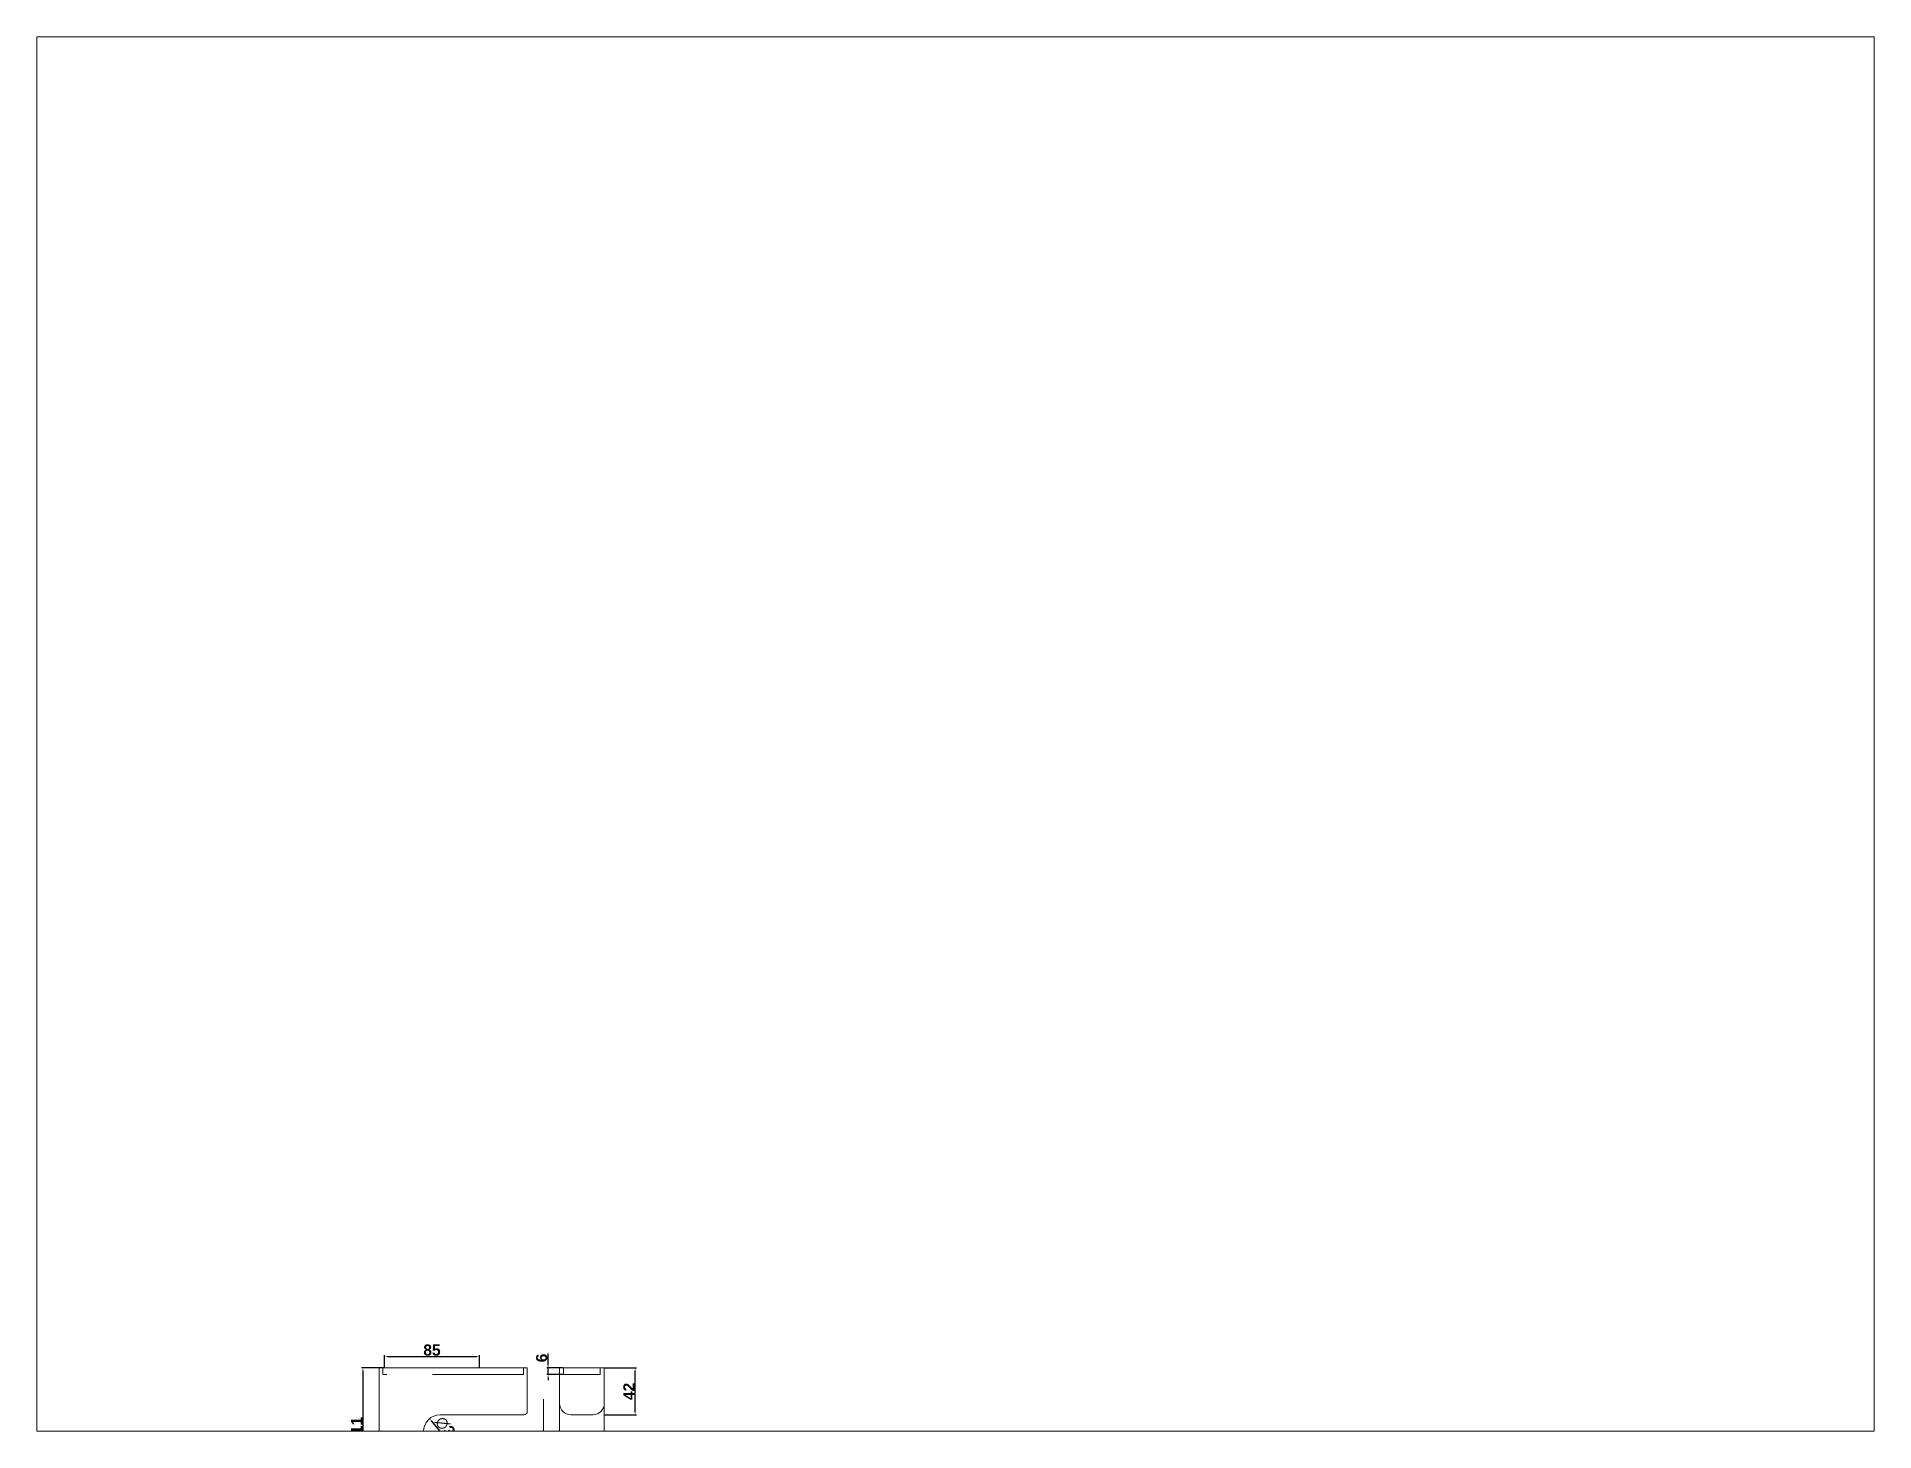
# Paper-space layout 'Presentación2' of a CAD drawing. Header units: millimetres. Extents: x 26 to 231, y 20 to 176.
# The model-space entities are those that its viewports show. They can reach past a viewport. Long polylines and large blocks are cut down to what shows.
import ezdxf

# ---------------------------------------------------------------- set-up
doc = ezdxf.new("R2010")
doc.units = ezdxf.units.MM
doc.header["$LTSCALE"] = 0.1
doc.linetypes.add('TRAZOS', pattern=[19.05, 12.7, -6.35])
for name, color, linetype, lineweight in [('01_Contornos', 7, 'Continuous', 20), ('02_Ocultas', 4, 'TRAZOS', 20), ('04_Cotas', 3, 'Continuous', 18)]:
    doc.layers.add(name, color=color, linetype=linetype, lineweight=lineweight)
doc.styles.add('EstiloCota', font='arialbd.ttf', dxfattribs={"height": 10})
doc.dimstyles.new('CotasUNE', dxfattribs={"dimtxt": 10, "dimasz": 2.5, "dimexe": 1.25, "dimexo": 0, "dimtad": 1, "dimtxsty": 'EstiloCota', "dimcen": 2, "dimclrd": 256, "dimclrt": 256, "dimadec": 0, "dimazin": 0, "dimtfac": 1, "dimtmove": 0, "dimatfit": 3, "dimfxl": 1, "dimarcsym": 0})

# ---------------------------------------------------------------- blocks, each defined once
blk = doc.blocks.new('*D4')
at = {"layer": '04_Cotas', "color": 0, "lineweight": -2, "transparency": 16777216}
for p, q in [((5, 111), (5, 122.5)), ((90, 111), (90, 122.5))]:
    blk.add_line(p, q, dxfattribs=at)
at = {"layer": '04_Cotas', "lineweight": -2, "transparency": 16777216}
blk.add_line((7.5, 121.3), (87.5, 121.3), dxfattribs=at)
at = {"layer": '04_Cotas', "transparency": 16777216}
for points in [[(7.5, 121.7), (7.5, 120.9), (5, 121.3)], [(87.5, 121.7), (87.5, 120.9), (90, 121.3)]]:
    blk.add_solid(points, dxfattribs=at)
at = {"layer": 'Defpoints', "color": 0}
for p in [(90, 121.3), (5, 111), (90, 111)]:
    blk.add_point(p, dxfattribs=at)
at = {"layer": '04_Cotas', "transparency": 16777216, "insert": (47.5, 127), "char_height": 10, "attachment_point": 5, "style": 'EstiloCota'}
blk.add_mtext('85', dxfattribs=at)
blk = doc.blocks.new('*D5')
at = {"layer": '04_Cotas', "color": 0, "lineweight": -2, "transparency": 16777216}
for p, q in [((5, 111), (-15.7, 111)), ((3, 0), (-15.7, 0))]:
    blk.add_line(p, q, dxfattribs=at)
at = {"layer": '04_Cotas', "lineweight": -2, "transparency": 16777216}
blk.add_line((-14.4, 108.5), (-14.4, 2.5), dxfattribs=at)
at = {"layer": '04_Cotas', "transparency": 16777216}
for points in [[(-14.9, 108.5), (-14, 108.5), (-14.4, 111)], [(-14.9, 2.5), (-14, 2.5), (-14.4, 0)]]:
    blk.add_solid(points, dxfattribs=at)
at = {"layer": 'Defpoints', "color": 0}
for p in [(5, 111), (3, 0), (-14.4, 0)]:
    blk.add_point(p, dxfattribs=at)
at = {"layer": '04_Cotas', "transparency": 16777216, "insert": (-20.1, 55.5), "char_height": 10, "attachment_point": 5, "rotation": 90, "style": 'EstiloCota'}
blk.add_mtext('111', dxfattribs=at)
blk = doc.blocks.new('*D6')
at = {"layer": '04_Cotas', "lineweight": -2, "transparency": 16777216}
blk.add_line((65.5, 41.2), (47.1, 63.7), dxfattribs=at)
at = {"layer": '04_Cotas', "transparency": 16777216}
blk.add_solid([(47.4, 63.9), (46.8, 63.4), (45.5, 65.6)], dxfattribs=at)
at = {"layer": 'Defpoints', "color": 0}
for p in [(45.5, 65.6), (64.5, 42.4)]:
    blk.add_point(p, dxfattribs=at)
at = {"layer": '04_Cotas', "transparency": 16777216, "insert": (61.8, 55.4), "char_height": 10, "attachment_point": 5, "rotation": 309.2644, "style": 'EstiloCota'}
blk.add_mtext('∅30', dxfattribs=at)
blk = doc.blocks.new('*D19')
at = {"layer": '04_Cotas', "lineweight": -2, "transparency": 16777216}
for p, q in [((151.6, 113.5), (151.6, 123.9)), ((151.6, 105), (151.6, 111)), ((151.6, 102.5), (151.6, 100))]:
    blk.add_line(p, q, dxfattribs=at)
at = {"layer": '04_Cotas', "color": 0, "lineweight": -2, "transparency": 16777216}
for p, q in [((165, 111), (150.4, 111)), ((165.5, 105), (150.4, 105))]:
    blk.add_line(p, q, dxfattribs=at)
at = {"layer": '04_Cotas', "transparency": 16777216}
for points in [[(151.2, 113.5), (152, 113.5), (151.6, 111)], [(151.2, 102.5), (152, 102.5), (151.6, 105)]]:
    blk.add_solid(points, dxfattribs=at)
at = {"layer": 'Defpoints', "color": 0}
for p in [(151.6, 111), (165, 111), (165.5, 105)]:
    blk.add_point(p, dxfattribs=at)
at = {"layer": '04_Cotas', "transparency": 16777216, "insert": (145.9, 120), "char_height": 10, "attachment_point": 5, "rotation": 90, "style": 'EstiloCota'}
blk.add_mtext('6', dxfattribs=at)
blk = doc.blocks.new('*D20')
at = {"layer": '04_Cotas', "color": 0, "lineweight": -2, "transparency": 16777216}
for p, q in [((202, 111), (231, 111)), ((202, 69), (231, 69))]:
    blk.add_line(p, q, dxfattribs=at)
at = {"layer": '04_Cotas', "lineweight": -2, "transparency": 16777216}
blk.add_line((229.7, 71.5), (229.7, 108.5), dxfattribs=at)
at = {"layer": '04_Cotas', "transparency": 16777216}
for points in [[(229.3, 108.5), (230.1, 108.5), (229.7, 111)], [(229.3, 71.5), (230.1, 71.5), (229.7, 69)]]:
    blk.add_solid(points, dxfattribs=at)
at = {"layer": 'Defpoints', "color": 0}
for p in [(202, 111), (229.7, 111), (202, 69)]:
    blk.add_point(p, dxfattribs=at)
at = {"layer": '04_Cotas', "transparency": 16777216, "insert": (224.1, 90), "char_height": 10, "attachment_point": 5, "rotation": 90, "style": 'EstiloCota'}
blk.add_mtext('42', dxfattribs=at)

msp = doc.modelspace()

# ---------------------------------------------------------------- linework, layer by layer
at = {"layer": '01_Contornos'}
for p, q in [((0, 111), (5, 111)), ((0, 106), (0, 111)), ((0, 111), (133, 111)), ((0, 43), (0, 106)), ((133, 72), (133, 111)), ((162, 111), (202, 111)), ((162, 106), (162, 111)), ((162, 43), (162, 106)), ((202, 111), (202, 106)), ((202, 43), (202, 106)), ((147.5, 83), (147.5, -88.297)), ((95, 69), (55, 69)), ((95, 69), (130, 69)), ((172, 69), (192, 69)), ((40, 43), (40, 54))]:
    msp.add_line(p, q, dxfattribs=at)
for centre, radius, start, end in [((55, 54), 15, 90, 180), ((130, 72), 3, 270, 0), ((172, 79), 10, 180, 270), ((192, 79), 10, 270, 0)]:
    msp.add_arc(centre, radius, start, end, dxfattribs=at)
at = {"layer": '02_Ocultas'}
for p, q in [((3.5, 105), (3.5, 111)), ((129.5, 105), (3.5, 105)), ((129.5, 105), (129.5, 111)), ((165, 111), (165, 111)), ((165.5, 111), (165.5, 105)), ((165.5, 105), (198.5, 105)), ((198.5, 111), (198.5, 105)), ((199, 111), (199, 111))]:
    msp.add_line(p, q, dxfattribs=at)

# ---------------------------------------------------------------- dimensions: what is measured, and where the dimension line sits
at = {"layer": '04_Cotas'}
dim = msp.add_linear_dim(base=(90, 121.276), p1=(5, 111), p2=(90, 111), dimstyle='CotasUNE', dxfattribs=at)
dim.commit()
dim.dimension.update_dxf_attribs({"geometry": '*D4', "text_midpoint": (47.5, 127.01)})
for base, p1, p2, picture, middle in [((151.631, 111), (165.5, 105), (165, 111), '*D19', (145.9, 119.964)), ((-14.435, 0), (5, 111), (3, 0), '*D5', (-20.08, 55.5)), ((229.708, 111), (202, 69), (202, 111), '*D20', (224.063, 90))]:
    dim = msp.add_linear_dim(base=base, p1=p1, p2=p2, angle=90, dimstyle='CotasUNE', dxfattribs=at)
    dim.commit()
    dim.dimension.update_dxf_attribs({"geometry": picture, "text_midpoint": middle})
dim = msp.add_diameter_dim_2p(p1=(64.493, 42.386), p2=(45.507, 65.614), dimstyle='CotasUNE', dxfattribs=at)
dim.commit()
dim.dimension.update_dxf_attribs({"geometry": '*D6', "text_midpoint": (57.068, 51.47), "dimtype": 163})

psp = doc.layouts.new('Presentación2')

# ---------------------------------------------------------------- viewports
at = {"layer": '04_Cotas'}
psp.add_viewport(center=(128.5, 97.5), size=(205.6, 156), view_center_point=(517.041, 679.471), view_height=1250.42305, dxfattribs=at)

doc.saveas('drawing.dxf')
